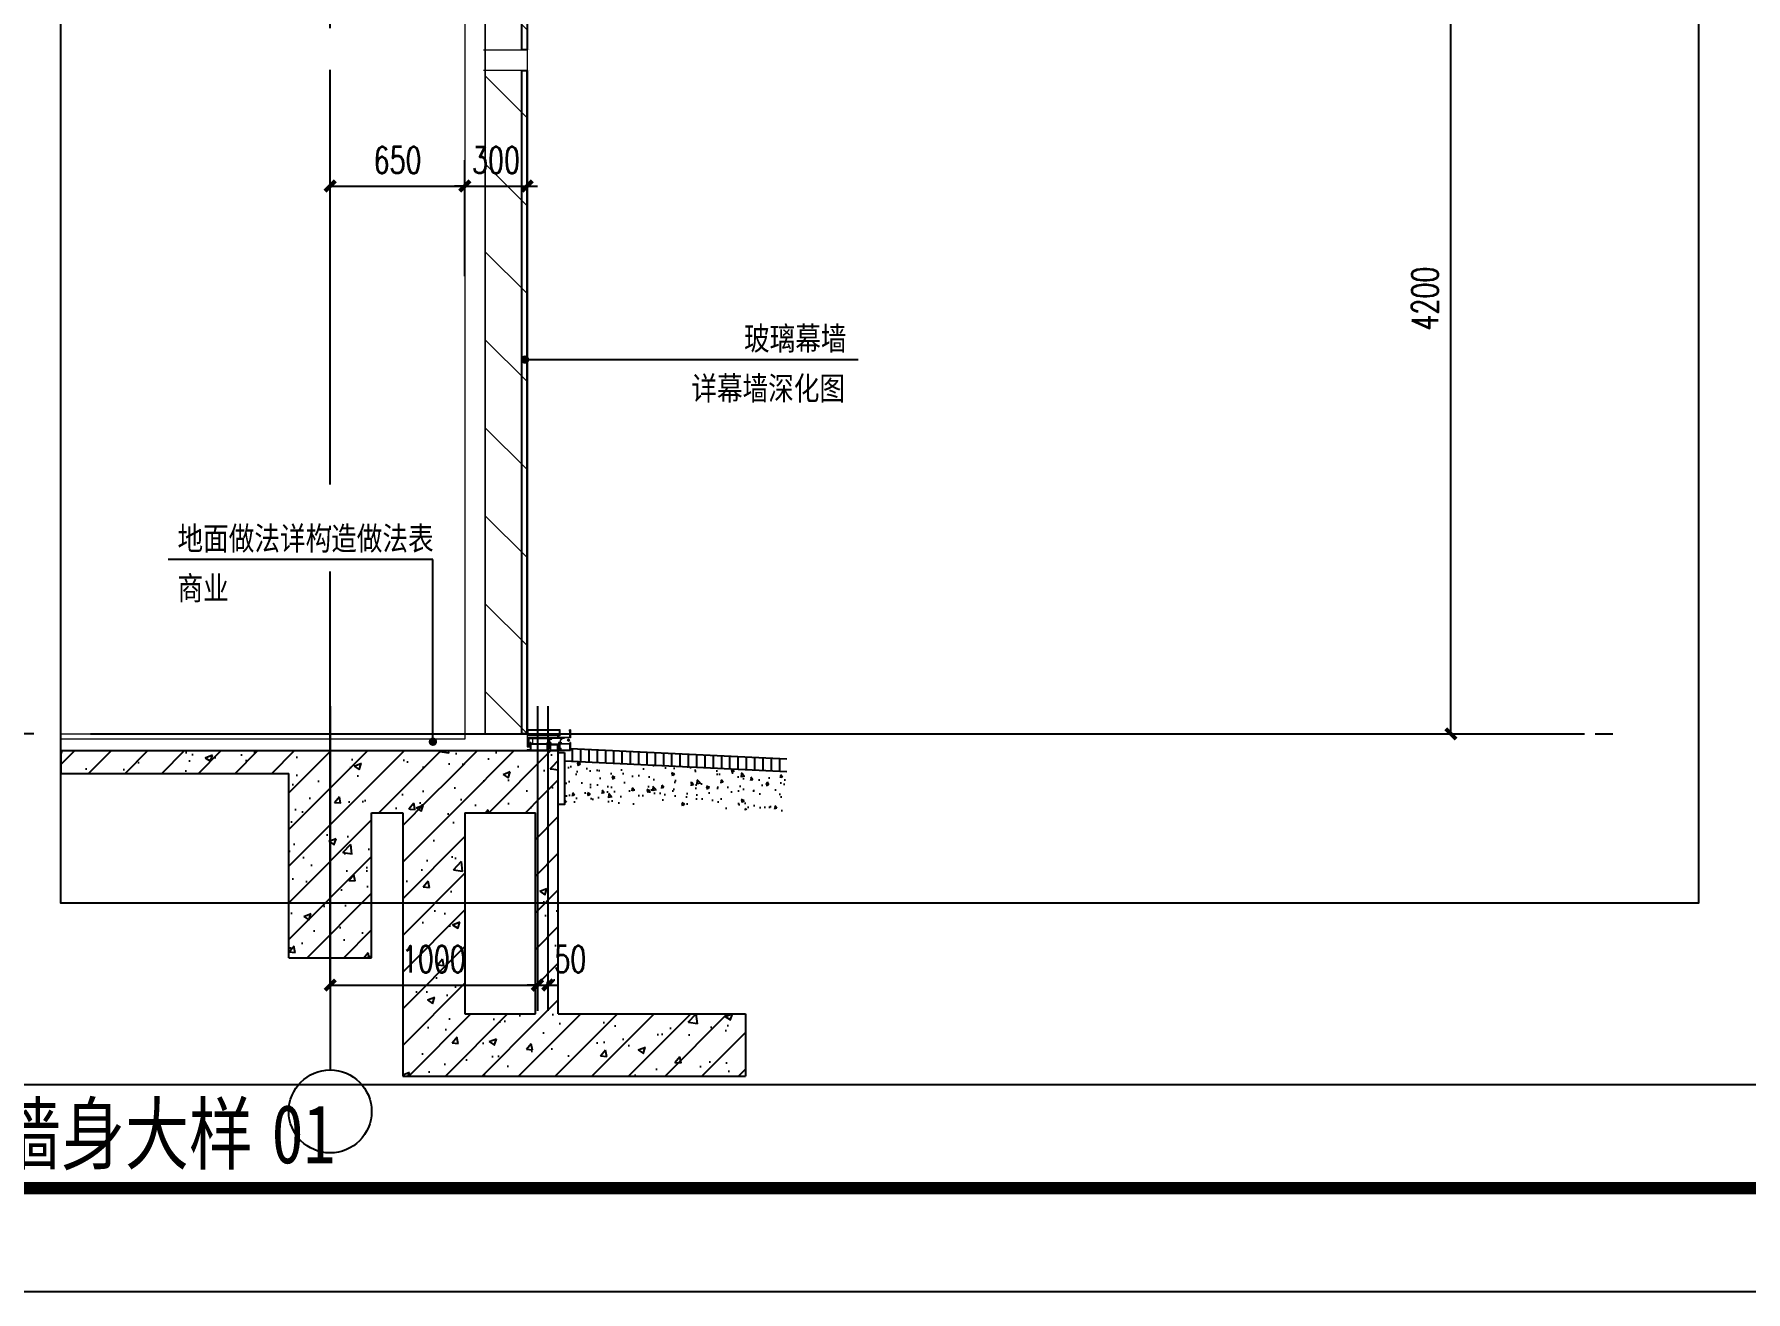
# Model space of a CAD drawing. Header units: millimetres. Extents: x 434053 to 1059003, y -2417481 to 936527.
# Drawn here: x 533379 to 541638, y -2255226 to -2249161 of the extents above; entities that cross this region are included whole.
import ezdxf
from ezdxf.enums import TextEntityAlignment as Align

# ---------------------------------------------------------------- set-up
doc = ezdxf.new("R2010")
doc.units = ezdxf.units.MM
doc.header["$LTSCALE"] = 1000
doc.header["$MEASUREMENT"] = 0
doc.linetypes.add('DOTE', pattern=[2.42, 2, -0.2, 0.02, -0.2])
doc.layers.get('Defpoints').update_dxf_attribs({"color": 6})
for name, color, linetype in [('A-ANNO-DIMS', 3, 'Continuous'), ('A-ANNO-TTLB', 7, 'Continuous'), ('A-GLAZ', 4, 'Continuous'), ('AXIS', 3, 'Continuous'), ('AXIS_TEXT', 7, 'Continuous'), ('DIM_LEAD', 3, 'Continuous'), ('DOTE', 16, 'DOTE'), ('PUB_DIM', 83, 'Continuous'), ('PUB_HATCH', 8, 'Continuous'), ('PUB_TEXT', 7, 'Continuous'), ('WALL', 5, 'Continuous'), ('建筑-立面-前可见线', 2, 'Continuous'), ('建筑-立面-后可见线', 252, 'Continuous')]:
    doc.layers.add(name, color=color, linetype=linetype)
for name, color, linetype, lineweight in [('A-DETL-0001', 4, 'Continuous', 15), ('A-GLAZ-MULL', 4, 'Continuous', 13), ('A-GLAZ-MULL-PROJ', 2, 'Continuous', 13), ('A-GLAZ-PROJ', 2, 'Continuous', 25), ('Detail Items', 7, 'Continuous', 15)]:
    doc.layers.add(name, color=color, linetype=linetype, lineweight=lineweight)
doc.styles.add('_TCH_DIM_T3', font='SIMPLEX', dxfattribs={"width": 0.705882, "bigfont": 'GBCBIG'})
doc.styles.add('COMPLEX', font='COMPLEX')
doc.styles.add('宋体', font='', dxfattribs={"width": 0.8})
doc.styles.get('宋体').set_extended_font_data('SimSun')
doc.dimstyles.new('_TCH_ARCH&&50', dxfattribs={"dimtxt": 127.5, "dimasz": 50, "dimexe": 125, "dimexo": 150, "dimgap": 61.25, "dimtad": 1, "dimdec": 0, "dimzin": 0, "dimdsep": 46, "dimtxsty": '_TCH_DIM_T3', "dimblk": 'ARCHTICK', "dimcen": 0.09, "dimclrt": 7, "dimazin": 2, "dimtfac": 1, "dimtdec": 0, "dimtix": 1, "dimtmove": 2, "dimatfit": 3, "dimfxl": 1, "dimtolj": 1, "dimtzin": 0, "dimarcsym": 0})
pattern_1 = [(45, (-1713816.56, -1462982.77), (-88.3883476, 88.3883476), []), (50, (-1713816.56, -1462982.77), (358.63009, -31.376067), [37.5, -412.5]), (355, (-1713816.56, -1462982.77), (-69.375667, 376.096067), [30, -330]), (100.4514, (-1713786.68, -1462985.4), (289.25469, 344.71977), [31.870095, -350.571056]), (46.1842, (-1713816.56, -1462882.77), (533.620524, -82.75951), [56.25, -618.75]), (96.6356, (-1713772.1, -1462889.67), (467.33135, 487.05894), [47.80514, -525.8565]), (351.1842, (-1713816.56, -1462882.77), (467.33097, 487.0593), [45, -495]), (21, (-1713766.56, -1462907.77), (298.453526, -201.309445), [37.5, -412.5]), (326, (-1713766.56, -1462907.77), (121.657666, 362.57502), [30, -330]), (71.4514, (-1713741.7, -1462924.55), (420.111314, 161.26525), [31.870095, -350.571056]), (37.5, (-1713816.56, -1462982.77), (6.079928, 166.446927), [0, -326, 0, -335, 0, -331.25]), (7.5, (-1713816.56, -1462982.77), (131.534769, 197.205856), [0, -191, 0, -318.5, 0, -126.25]), (327.5, (-1713928.06, -1462982.77), (266.911218, -11.277436), [0, -125, 0, -390, 0, -517.5]), (317.5, (-1713978.06, -1462982.77), (291.593085, 50.052491), [0, -162.5, 0, -259, 0, -367.5])]

# ---------------------------------------------------------------- blocks, each defined once
blk = doc.blocks.new('asdfdfsdh')
at = {"layer": 'A-ANNO-TTLB'}
blk.add_lwpolyline([(0, 42050), (29700, 42050), (29700, 0), (0, 0)], close=True, dxfattribs=at)
at = {"layer": 'A-ANNO-TTLB', "const_width": 60}
blk.add_lwpolyline([(500, 40800), (500, 500), (29200, 500), (29200, 40800)], close=True, dxfattribs=at)
blk = doc.blocks.new('Stack Joint_hotel1 - OPERABLE ABOVE-16952440-800 Section HOTEL WEST L6 - Callout 1')
at = {"layer": 'Detail Items'}
for points in [[(-94814.1, 30980.6), (-94813.4, 30982.3), (-94812.5, 30983.5), (-94811.5, 30984.4), (-94810.1, 30985), (-94808.6, 30985), (-94808.6, 30983.5), (-94807.1, 30983.5), (-94807.1, 30988.5), (-94808.6, 30988.5), (-94808.6, 30987), (-94810.1, 30987), (-94811.5, 30986.2), (-94812.7, 30984.9), (-94813.6, 30983.3), (-94814, 30982.2)], [(-94797.1, 30980.6), (-94797.3, 30982.2), (-94797.8, 30983.7), (-94798.6, 30985), (-94799.8, 30986.2), (-94801.1, 30987), (-94802.6, 30987), (-94802.6, 30988.5), (-94804.1, 30988.5), (-94804.1, 30983.5), (-94802.6, 30983.5), (-94802.6, 30985), (-94801.1, 30985), (-94799.7, 30984.3), (-94798.5, 30983.3), (-94797.6, 30982.1)], [(-94711.2, 30973.6), (-94710.5, 30975.3), (-94709.7, 30976.4), (-94708.6, 30977.4), (-94707.2, 30978), (-94705.7, 30978), (-94705.7, 30976.5), (-94704.2, 30976.5), (-94704.2, 30981.5), (-94705.7, 30981.5), (-94705.7, 30980), (-94707.2, 30980), (-94708.6, 30979.2), (-94709.8, 30977.9), (-94710.7, 30976.3), (-94711, 30975.2)], [(-94900, 30898.6), (-94900.2, 30900.2), (-94900.7, 30901.7), (-94901.5, 30903), (-94902.6, 30904.2), (-94904, 30905), (-94905.5, 30905), (-94905.5, 30906.5), (-94907, 30906.5), (-94907, 30901.5), (-94905.5, 30901.5), (-94905.5, 30903), (-94904, 30903), (-94902.5, 30902.3), (-94901.3, 30901.2), (-94900.5, 30900.1)], [(-94904.3, 30950), (-94900, 30950), (-94900, 30955), (-94901.3, 30954.8), (-94902.5, 30954.3), (-94903.5, 30953.5), (-94904.3, 30952.5), (-94904.8, 30951.3), (-94905, 30950)], [(-94900, 30945), (-94898.7, 30945.2), (-94897.5, 30945.7), (-94896.5, 30946.5), (-94895.7, 30947.5), (-94895.2, 30948.7), (-94895, 30950), (-94900, 30950)]]:
    blk.add_hatch(color=256, dxfattribs=at).paths.add_polyline_path(points, flags=0)
h = blk.add_hatch(dxfattribs=at)
h.set_pattern_fill('FP_30', color=256, style=0, pattern_type=2)
h.set_pattern_definition([(50, (-95018.266, 14805.4), (72.87376, -6.37607), [7.62, -83.82]), (355, (-95018.266, 14805.4), (-14.097, 76.42244), [6.096, -67.056]), (100.451, (-95012.19, 14804.87), (58.77696, 70.04687), [6.476, -71.236]), (46.184, (-95018.27, 14825.72), (108.4314, -16.81745), [11.43, -125.73]), (96.636, (-95009.23, 14824.32), (94.961, 98.9709), [9.714, -106.854]), (351.184, (-95018.27, 14825.72), (94.9623, 98.9702), [9.144, -100.584]), (21, (-95008.106, 14820.64), (60.64565, -40.90654), [7.62, -83.82]), (326, (-95008.106, 14820.64), (24.72083, 73.67493), [6.096, -67.056]), (71.451, (-95003.05, 14817.23), (85.3669, 32.76874), [6.476, -71.236]), (37.5, (-95018.266, 14805.4), (1.235525, 33.822432), [3.353, -62.89, 3.353, -64.719, -67.31]), (37.5, (-95018.266, 14805.4), (1.235525, 33.822432), [-134.315, 3.353, -63.957]), (7.5, (-95018.266, 14805.4), (26.728146, 40.07255), [3.353, -35.458, 3.353, -61.366, -25.654]), (7.5, (-95018.266, 14805.4), (26.728146, 40.07255), [-103.53, 3.353, -22.301]), (327.5, (-95040.923, 14805.4), (54.236318, -2.292117), [3.353, -22.047, 3.353, -75.895, -105.156]), (327.5, (-95040.923, 14805.4), (54.236318, -2.292117), [-104.648, 3.353, -101.803]), (317.5, (-95051.083, 14805.4), (59.25158, 10.17014), [3.353, -29.667, 3.353, -49.276, -74.676]), (317.5, (-95051.083, 14805.4), (59.25158, 10.17014), [-85.649, 3.353, -71.323])])
h.paths.add_polyline_path([(-94871.3, 30938.5), (-94859.2, 30950.6), (-94859.2, 30960.5), (-94857.5, 30960.5), (-94857.5, 30962), (-94862.5, 30962), (-94862.5, 30960.5), (-94860.7, 30960.5), (-94860.7, 30951.2), (-94871.9, 30940), (-94880.8, 30940), (-94880.8, 30938.5), (-94871.9, 30938.5)], flags=0)
blk.add_line((-94700, 30995), (-94700, 31000))
for p, q in [((-94910, 30962), (-94910, 31000)), ((-94860.9, 31000), (-94910, 31000)), ((-94907, 30997), (-94907, 30968)), ((-94863.9, 30997), (-94907, 30997)), ((-94863.9, 30997), (-94863.9, 30988.2)), ((-94851, 30988.2), (-94863.9, 30988.2)), ((-94860.9, 30992.2), (-94860.9, 31000)), ((-94860.9, 30992.2), (-94855, 30992.2)), ((-94700, 31000), (-94860, 31000)), ((-94860, 31000), (-94860, 30992.7)), ((-94860, 30992.7), (-94856, 30992.7)), ((-94860, 30987.7), (-94860, 30977.2)), ((-94860, 30987.7), (-94850.5, 30987.7)), ((-94860, 30977.2), (-94856, 30977.2)), ((-94860, 30976.7), (-94860, 30968)), ((-94860, 30976.7), (-94855, 30976.7)), ((-94847.5, 31000), (-94856, 31000)), ((-94856, 30997), (-94856, 30992.7)), ((-94850.5, 30997), (-94856, 30997)), ((-94856, 30997), (-94856, 30992.7)), ((-94850.5, 30997), (-94856, 30997)), ((-94856, 30983.7), (-94856, 30977.2)), ((-94850.5, 30983.7), (-94856, 30983.7)), ((-94855, 30992.2), (-94855, 30996.2)), ((-94855, 30996.2), (-94851, 30996.2)), ((-94855, 30976.7), (-94855, 30980.7)), ((-94855, 30980.7), (-94851, 30980.7)), ((-94851, 30996.2), (-94851, 30988.2)), ((-94851, 30980.7), (-94851, 30972.7)), ((-94850.5, 30997), (-94850.5, 30987.7)), ((-94850.5, 30983.7), (-94850.5, 30972.2)), ((-94718.5, 30997), (-94847.5, 30997)), ((-94847.5, 30997), (-94847.5, 30972.2)), ((-94814.8, 30997), (-94814.8, 30972.2)), ((-94811.8, 30962), (-94811.8, 30997)), ((-94810.1, 30987), (-94810.1, 30990)), ((-94810.1, 30990), (-94807.1, 30990)), ((-94808.6, 30987), (-94810.1, 30987)), ((-94810.1, 30985), (-94810.1, 30982)), ((-94808.6, 30985), (-94810.1, 30985)), ((-94810.1, 30982), (-94807.1, 30982)), ((-94807.1, 30988.5), (-94808.6, 30988.5)), ((-94808.6, 30988.5), (-94808.6, 30987.5)), ((-94808.6, 30983.5), (-94808.6, 30984.5)), ((-94807.1, 30983.5), (-94808.6, 30983.5)), ((-94807.1, 30990), (-94807.1, 30944)), ((-94807.1, 30990), (-94804.1, 30990)), ((-94807.1, 30988.5), (-94807.1, 30983.5)), ((-94804.1, 30944), (-94804.1, 30990)), ((-94801.1, 30990), (-94804.1, 30990)), ((-94804.1, 30988.5), (-94802.6, 30988.5)), ((-94804.1, 30988.5), (-94804.1, 30983.5)), ((-94804.1, 30983.5), (-94802.6, 30983.5)), ((-94801.1, 30982), (-94804.1, 30982)), ((-94802.6, 30988.5), (-94802.6, 30987.5)), ((-94802.6, 30987), (-94801.1, 30987)), ((-94802.6, 30985), (-94801.1, 30985)), ((-94802.6, 30983.5), (-94802.6, 30984.5)), ((-94801.1, 30987), (-94801.1, 30990)), ((-94801.1, 30985), (-94801.1, 30982)), ((-94799.8, 30997), (-94799.8, 30962)), ((-94796.8, 30997), (-94796.8, 30971)), ((-94718.5, 30971), (-94718.5, 30997)), ((-94715.5, 30962), (-94715.5, 30995)), ((-94700, 30995), (-94715.5, 30995)), ((-94700, 30983), (-94714, 30983)), ((-94714, 30981.5), (-94714, 30983)), ((-94712, 30981.5), (-94714, 30981.5)), ((-94712, 30980), (-94712, 30981.5)), ((-94710.5, 30980), (-94712, 30980)), ((-94712, 30978), (-94712, 30975)), ((-94710.5, 30978), (-94712, 30978)), ((-94712, 30975), (-94707, 30975)), ((-94709, 30981.5), (-94710.5, 30981.5)), ((-94710.5, 30981.5), (-94710.5, 30980)), ((-94710.5, 30976.5), (-94710.5, 30978)), ((-94709, 30976.5), (-94710.5, 30976.5)), ((-94709, 30981.5), (-94709, 30976.5)), ((-94708.5, 30944), (-94708.5, 30974)), ((-94708.5, 30974), (-94706.3, 30974)), ((-94707, 30981.5), (-94707, 30975)), ((-94707, 30981.5), (-94703, 30981.5)), ((-94706.3, 30974), (-94706.3, 30980.5)), ((-94706.3, 30980.5), (-94703.8, 30980.5)), ((-94703.8, 30971.5), (-94703.8, 30980.5)), ((-94700, 31000), (-94703, 31000)), ((-94703, 30981.5), (-94703, 30938.5)), ((-94700, 31000), (-94700, 31000)), ((-94700, 30933.5), (-94700, 30983)), ((-94910, 30962), (-94907, 30962)), ((-94910, 30938.5), (-94880.8, 30938.5)), ((-94910, 30900), (-94910, 30938.5)), ((-94910, 30900), (-94907, 30900)), ((-94860, 30968), (-94907, 30968)), ((-94860, 30966), (-94907, 30966)), ((-94907, 30962), (-94907, 30966)), ((-94907, 30936.5), (-94852.5, 30936.5)), ((-94907, 30936.5), (-94907, 30906.5)), ((-94904, 30908), (-94907, 30908)), ((-94907, 30906.5), (-94905.5, 30906.5)), ((-94907, 30906.5), (-94907, 30901.5)), ((-94907, 30901.5), (-94907, 30900)), ((-94907, 30901.5), (-94905.5, 30901.5)), ((-94904, 30900), (-94907, 30900)), ((-94905.5, 30950), (-94894.5, 30950)), ((-94905.5, 30906.5), (-94905.5, 30905.5)), ((-94905.5, 30905), (-94904, 30905)), ((-94905.5, 30903), (-94904, 30903)), ((-94905.5, 30901.5), (-94905.5, 30902.5)), ((-94905, 30950), (-94900, 30950)), ((-94904, 30905), (-94904, 30908)), ((-94904, 30903), (-94904, 30900)), ((-94900, 30955.5), (-94900, 30944.5)), ((-94900, 30950), (-94900, 30955)), ((-94900, 30950), (-94900, 30945)), ((-94895, 30950), (-94900, 30950)), ((-94871.9, 30940), (-94880.8, 30940)), ((-94880.8, 30940), (-94880.8, 30938.5)), ((-94880.8, 30938.5), (-94871.3, 30938.5)), ((-94860.7, 30951.2), (-94871.9, 30940)), ((-94871.3, 30938.5), (-94859.2, 30950.6)), ((-94871.3, 30938.5), (-94848.5, 30938.5)), ((-94820.3, 30940.5), (-94868.7, 30940.5)), ((-94868.7, 30940.5), (-94868.7, 30939)), ((-94868.7, 30939), (-94818.7, 30939)), ((-94864, 30964), (-94860, 30964)), ((-94864, 30959), (-94864, 30964)), ((-94861.5, 30959), (-94864, 30959)), ((-94857.5, 30962), (-94862.5, 30962)), ((-94862.5, 30962), (-94862.5, 30960.5)), ((-94862.5, 30962), (-94862.5, 30960.5)), ((-94862.5, 30962), (-94857.5, 30962)), ((-94862.5, 30960.5), (-94860.7, 30960.5)), ((-94862.5, 30960.5), (-94861.5, 30960.5)), ((-94861.5, 30960.5), (-94861.5, 30959)), ((-94860.7, 30960.5), (-94860.7, 30951.2)), ((-94860, 30964), (-94860, 30966)), ((-94860, 30929.9), (-94854, 30929.9)), ((-94860, 30929.9), (-94860, 30900)), ((-94860, 30900), (-94700, 30900)), ((-94859.2, 30950.6), (-94859.2, 30960.5)), ((-94859.2, 30960.5), (-94857.5, 30960.5)), ((-94857.5, 30960.5), (-94858.5, 30960.5)), ((-94858.5, 30960.5), (-94858.5, 30959)), ((-94858.5, 30959), (-94856, 30959)), ((-94857.5, 30960.5), (-94857.5, 30962)), ((-94857.5, 30962), (-94857.5, 30960.5)), ((-94856, 30962), (-94856, 30972.7)), ((-94851, 30972.7), (-94856, 30972.7)), ((-94856, 30959), (-94856, 30962)), ((-94854, 30927.9), (-94856, 30927.9)), ((-94856, 30927.9), (-94856, 30924.9)), ((-94856, 30924.9), (-94847, 30924.9)), ((-94845, 30922.2), (-94856, 30922.2)), ((-94856, 30922.2), (-94856, 30903)), ((-94856, 30903), (-94703, 30903)), ((-94855.5, 30925.7), (-94855.5, 30927.7)), ((-94855.5, 30927.7), (-94852.5, 30927.7)), ((-94850.5, 30925.7), (-94855.5, 30925.7)), ((-94855, 30972.2), (-94855, 30962)), ((-94855, 30972.2), (-94850.5, 30972.2)), ((-94855, 30962), (-94851, 30962)), ((-94854, 30929.9), (-94854, 30927.9)), ((-94852.5, 30927.7), (-94852.5, 30936.5)), ((-94851, 30962), (-94851, 30969.5)), ((-94851, 30969.5), (-94814.8, 30969.5)), ((-94850.5, 30930.9), (-94850.5, 30927.7)), ((-94848.5, 30930.9), (-94850.5, 30930.9)), ((-94850.5, 30927.7), (-94847.5, 30927.7)), ((-94847.5, 30925.7), (-94850.5, 30925.7)), ((-94849, 30929.9), (-94847, 30929.9)), ((-94849, 30927.9), (-94849, 30929.9)), ((-94847, 30927.9), (-94849, 30927.9)), ((-94848.5, 30938.5), (-94848.5, 30930.9)), ((-94814.8, 30972.2), (-94847.5, 30972.2)), ((-94847.5, 30927.7), (-94847.5, 30925.7)), ((-94847, 30938.5), (-94703, 30938.5)), ((-94847, 30929.9), (-94847, 30938.5)), ((-94847, 30924.9), (-94847, 30927.9)), ((-94845, 30929.9), (-94845, 30922.2)), ((-94845, 30929.9), (-94703, 30929.9)), ((-94809.1, 30945.8), (-94820.3, 30944.6)), ((-94820.3, 30944.6), (-94820.3, 30940.5)), ((-94818.7, 30943.3), (-94807.6, 30944.5)), ((-94818.7, 30939), (-94818.7, 30943.3)), ((-94807.1, 30944), (-94817.8, 30942.9)), ((-94817.8, 30938.5), (-94817.8, 30942.9)), ((-94814.8, 30962), (-94814.8, 30969.5)), ((-94814.8, 30962), (-94811.8, 30962)), ((-94814.8, 30938.5), (-94814.8, 30940)), ((-94814.8, 30940), (-94718.5, 30940)), ((-94807.6, 30966.9), (-94809.1, 30966.9)), ((-94809.1, 30966.9), (-94809.1, 30945.8)), ((-94807.6, 30944.5), (-94807.6, 30966.9)), ((-94804.1, 30944), (-94708.5, 30944)), ((-94796.8, 30962), (-94799.8, 30962)), ((-94796.8, 30971), (-94718.5, 30971)), ((-94796.8, 30968), (-94718.5, 30968)), ((-94796.8, 30968), (-94796.8, 30962)), ((-94728.5, 30964.5), (-94728.5, 30944)), ((-94718.5, 30964.5), (-94728.5, 30964.5)), ((-94718.5, 30962), (-94718.5, 30968)), ((-94718.5, 30962), (-94715.5, 30962)), ((-94718.5, 30938.5), (-94718.5, 30940)), ((-94708.5, 30964.5), (-94715.5, 30964.5)), ((-94715.5, 30940), (-94715.5, 30938.5)), ((-94715.5, 30940), (-94704.5, 30940)), ((-94704.5, 30940), (-94704.5, 30971.5)), ((-94704.5, 30971.5), (-94703.8, 30971.5)), ((-94703, 30903), (-94703, 30929.9)), ((-94700, 30900), (-94700, 30933.5))]:
    blk.add_line(p, q, dxfattribs=at)
blk.add_circle((-94900, 30950), 5, dxfattribs=at)
for start, end in [(90, 180), (270, 0)]:
    blk.add_arc((-94900, 30950), 5, start, end, dxfattribs=at)
blk = doc.blocks.new('A$C72061B28')
at = {"layer": 'PUB_HATCH'}
h = blk.add_hatch(dxfattribs=at)
h.set_pattern_fill('饰面砖', color=256, scale=20)
h.set_pattern_definition([(90, (-4499096.47, 643081.98), (-40, 2e-15), [])])
h.paths.add_polyline_path([(1820, 238.9), (1820, 288.9), (1790, 288.9), (1790, 298.9), (746.7, 248.9), (746.7, 188)])
h = blk.add_hatch(dxfattribs=at)
h.set_pattern_fill('混凝土', color=256, scale=20)
h.set_pattern_definition([(50, (-4499096.47, 643081.98), (143.4520365, -12.550427), [15, -165]), (355, (-4499096.47, 643081.98), (-27.7502667, 150.4384267), [12, -132]), (100.4514, (-4499084.51, 643080.93), (115.7018763, 137.8879084), [12.748038, -140.2284224]), (46.1842, (-4499096.47, 643121.98), (213.44821, -33.103803), [22.5, -247.5]), (96.6356, (-4499078.68, 643119.22), (186.932541, 194.823574), [19.122058, -210.3426]), (351.1842, (-4499096.47, 643121.98), (186.932389, 194.82372), [18, -198]), (21, (-4499076.47, 643111.98), (119.3814104, -80.523778), [15, -165]), (326, (-4499076.47, 643111.98), (48.6630664, 145.030009), [12, -132]), (71.4514, (-4499066.52, 643105.27), (168.0445257, 64.5060993), [12.748038, -140.2284224]), (37.5, (-4499096.47, 643081.98), (2.43197106, 66.57877077), [0, -130.4, 0, -134, 0, -132.5]), (7.5, (-4499096.47, 643081.98), (52.6139075, 78.8823424), [0, -76.4, 0, -127.4, 0, -50.5]), (327.5, (-4499141.07, 643081.98), (106.76448723, -4.51097435), [0, -50, 0, -156, 0, -207]), (317.5, (-4499161.07, 643081.98), (116.6372339, 20.0209965), [0, -65, 0, -103.6, 0, -147])])
h.paths.add_polyline_path([(1820, 38.8), (1818.9, 238.8), (746.7, 188), (741.2, -15.8), (1138.4, 18.3), (1220, 20.8)])
h.paths.add_polyline_path([(1850, 199.8), (1850, 39.7), (1850, 40.3), (1850, 200.4)])
at = {"layer": '建筑-立面-前可见线'}
blk.add_lwpolyline([(1820, 278.9), (1820, 28.9), (1850, 28.9), (1850, 278.9)], close=True, dxfattribs=at)
at = {"layer": '建筑-立面-后可见线'}
for p, q in [((1790, 298.9), (746.7, 248.9)), ((1820, 238.9), (746.7, 188))]:
    blk.add_line(p, q, dxfattribs=at)
at = {"layer": 'Detail Items', "xscale": -1, "rotation": 180}
blk.add_blockref('Stack Joint_hotel1 - OPERABLE ABOVE-16952440-800 Section HOTEL WEST L6 - Callout 1', (96700, 31288.9), dxfattribs=at)
blk = doc.blocks.new('ASDFADFGAF')
blk.add_line((0, 500), (12350, 500))
blk.add_lwpolyline([(0, 28700), (12350, 28700), (12350, 0), (0, 0)], close=True)
blk = doc.blocks.new('System Panel - G2-V25-800_BALLRM SECTION2')
at = {"layer": 'A-GLAZ'}
for p, q in [((21105.7, 4250), (21105.7, 3300)), ((21130.7, 4250), (21105.7, 4250)), ((21130.7, 3300), (21130.7, 4250)), ((21105.7, 3300), (21130.7, 3300))]:
    blk.add_line(p, q, dxfattribs=at)
at = {"layer": 'A-GLAZ-PROJ'}
for p, q in [((21105.7, 4250), (21105.6, 4250)), ((21105.6, 4250), (21105.6, 3300))]:
    blk.add_line(p, q, dxfattribs=at)
blk = doc.blocks.new('System Panel - G2-V26-800_BALLRM SECTION2')
at = {"layer": 'A-GLAZ'}
for p, q in [((21105.7, 3200), (21105.7, 0)), ((21130.7, 3200), (21105.7, 3200)), ((21130.7, 0), (21130.7, 3200)), ((21105.7, 0), (21130.7, 0))]:
    blk.add_line(p, q, dxfattribs=at)
at = {"layer": 'A-GLAZ-PROJ'}
for p, q in [((21105.6, 3200), (21105.6, 0)), ((21105.6, 0), (21105.7, 0))]:
    blk.add_line(p, q, dxfattribs=at)
blk = doc.blocks.new('System Panel - G2-V27-800_BALLRM SECTION2')
at = {"layer": 'A-GLAZ-PROJ'}
h = blk.add_hatch(color=256, dxfattribs=at)
edge = h.paths.add_edge_path()
edge.add_line((21105.1, 0), (21105.2, 0))
edge.add_line((21105.2, 0), (21105.1, 2086.9))
blk.add_line((21105.2, 0), (21105.2, 3200), dxfattribs=at)
blk = doc.blocks.new('Rectangular Mullion - 100 X 300mm CAP-4102032-800_BALLRM SECTION2')
at = {"layer": 'A-GLAZ-MULL'}
for p, q in [((21247.7, 3300), (21237.7, 3300)), ((21237.7, 3300), (21237.7, 3200)), ((21447.7, 3300), (21247.7, 3300)), ((21237.7, 3200), (21247.7, 3200)), ((21247.7, 3200), (21447.7, 3200))]:
    blk.add_line(p, q, dxfattribs=at)
at = {"layer": 'A-GLAZ-MULL-PROJ'}
for p, q in [((21237.6, 3300), (21237.7, 3300)), ((21237.7, 3200), (21237.6, 3200))]:
    blk.add_line(p, q, dxfattribs=at)
blk = doc.blocks.new('Rectangular Mullion - 100 X 300mm CAP-V29-800_BALLRM SECTION2')
at = {"layer": 'A-GLAZ-MULL-PROJ'}
for p, q in [((21095.4, 3300), (21095.6, 3300)), ((21095.6, 3200), (21095.4, 3200))]:
    blk.add_line(p, q, dxfattribs=at)
blk = doc.blocks.new('Rectangular Mullion - 100 X 300mm CAP-V30-800_BALLRM SECTION2')
at = {"layer": 'A-GLAZ-MULL-PROJ'}
for p, q in [((21095.1, 3300), (21095.2, 3300)), ((21095.2, 3200), (21095.1, 3200))]:
    blk.add_line(p, q, dxfattribs=at)
blk = doc.blocks.new('A$C56EA6F4E')
at = {"layer": 'Detail Items'}
h = blk.add_hatch(dxfattribs=at)
h.set_pattern_fill('FP_6', color=256, style=0, pattern_type=2)
h.set_pattern_definition([(45, (58467.48, 126145.95), (-212.13203, 212.13203), [])])
h.paths.add_polyline_path([(10543.1, 1199.3), (10720.1, 1199.3), (10720.1, 5449.3), (10518.6, 5449.3), (10518.6, 1199.3)])
at = {"layer": 'A-DETL-0001'}
for p, q in [((10818.5, 6199.3), (10818.5, 1199.3)), ((10720.1, 5399.3), (10720.1, 1199.3)), ((10720.1, 1199.3), (10720.1, 5399.3)), ((10518.1, 1199.3), (10720.1, 1199.3))]:
    blk.add_line(p, q, dxfattribs=at)
at = {"layer": 'A-GLAZ-MULL-PROJ'}
for name, p in [('Rectangular Mullion - 100 X 300mm CAP-V30-800_BALLRM SECTION2', (-10587.1, 1199.3)), ('Rectangular Mullion - 100 X 300mm CAP-V29-800_BALLRM SECTION2', (-10587.3, 1199.3)), ('Rectangular Mullion - 100 X 300mm CAP-V29-800_BALLRM SECTION2', (-10587.1, 1199.3)), ('Rectangular Mullion - 100 X 300mm CAP-4102032-800_BALLRM SECTION2', (-10718.9, 1199.3))]:
    blk.add_blockref(name, p, dxfattribs=at)
at = {"layer": 'A-GLAZ-PROJ'}
for name in ['System Panel - G2-V25-800_BALLRM SECTION2', 'System Panel - G2-V27-800_BALLRM SECTION2', 'System Panel - G2-V26-800_BALLRM SECTION2']:
    blk.add_blockref(name, (-10587.1, 1199.3), dxfattribs=at)
blk = doc.blocks.new('_ArchTick')
at = {"color": 0, "linetype": 'ByBlock', "const_width": 0.4}
blk.add_lwpolyline([(-0.5, -0.5), (0.5, 0.5)], dxfattribs=at)
blk = doc.blocks.new('*D1004')
at = {"layer": 'A-ANNO-DIMS', "color": 0, "lineweight": -2, "transparency": 16777216}
for p, q in [((534807.1, -2250327.2), (534807.1, -2249767.7)), ((535457.1, -2250327.2), (535457.1, -2249767.7)), ((534807.1, -2249892.7), (535457.1, -2249892.7))]:
    blk.add_line(p, q, dxfattribs=at)
at = {"layer": 'Defpoints', "color": 0, "transparency": 16777216}
for p in [(535457.1, -2249892.7), (534807.1, -2250477.2), (535457.1, -2250477.2)]:
    blk.add_point(p, dxfattribs=at)
at = {"layer": 'A-ANNO-DIMS', "color": 0, "lineweight": -2, "transparency": 16777216, "xscale": 50, "yscale": 50, "zscale": 50, "rotation": 180}
blk.add_blockref('_ArchTick', (534807.1, -2249892.7), dxfattribs=at)
at = {"layer": 'A-ANNO-DIMS', "color": 0, "lineweight": -2, "transparency": 16777216, "xscale": 50, "yscale": 50, "zscale": 50}
blk.add_blockref('_ArchTick', (535457.1, -2249892.7), dxfattribs=at)
at = {"layer": 'A-ANNO-DIMS', "color": 7, "transparency": 16777216, "insert": (535132.1, -2249767.7), "char_height": 127.5, "attachment_point": 5, "style": '_TCH_DIM_T3'}
blk.add_mtext('\\A1;650', dxfattribs=at)
blk = doc.blocks.new('*D1005')
at = {"layer": 'A-ANNO-DIMS', "color": 0, "lineweight": -2, "transparency": 16777216}
for p, q in [((535457.1, -2250327.2), (535457.1, -2249767.7)), ((535757.1, -2250327.2), (535757.1, -2249767.7)), ((535457.1, -2249892.7), (535407.1, -2249892.7)), ((535457.1, -2249892.7), (535757.1, -2249892.7)), ((535757.1, -2249892.7), (535807.1, -2249892.7))]:
    blk.add_line(p, q, dxfattribs=at)
at = {"layer": 'Defpoints', "color": 0, "transparency": 16777216}
for p in [(535757.1, -2249892.7), (535457.1, -2250477.2), (535757.1, -2250477.2)]:
    blk.add_point(p, dxfattribs=at)
at = {"layer": 'A-ANNO-DIMS', "color": 0, "lineweight": -2, "transparency": 16777216, "xscale": 50, "yscale": 50, "zscale": 50}
blk.add_blockref('_ArchTick', (535457.1, -2249892.7), dxfattribs=at)
at = {"layer": 'A-ANNO-DIMS', "color": 0, "lineweight": -2, "transparency": 16777216, "xscale": 50, "yscale": 50, "zscale": 50, "rotation": 180}
blk.add_blockref('_ArchTick', (535757.1, -2249892.7), dxfattribs=at)
at = {"layer": 'A-ANNO-DIMS', "color": 7, "transparency": 16777216, "insert": (535607.1, -2249767.7), "char_height": 127.5, "attachment_point": 5, "style": '_TCH_DIM_T3'}
blk.add_mtext('\\A1;300', dxfattribs=at)
blk = doc.blocks.new('*D2290')
at = {"layer": 'Defpoints', "color": 0, "transparency": 16777216}
for p in [(534807.1, -2252252), (535807.1, -2252252), (535807.1, -2253747)]:
    blk.add_point(p, dxfattribs=at)
at = {"layer": 'PUB_DIM', "color": 0, "lineweight": -2, "transparency": 16777216}
for p, q in [((534807.1, -2252402), (534807.1, -2253872)), ((535807.1, -2252402), (535807.1, -2253872)), ((534807.1, -2253747), (535807.1, -2253747))]:
    blk.add_line(p, q, dxfattribs=at)
at = {"layer": 'PUB_DIM', "color": 0, "lineweight": -2, "transparency": 16777216, "xscale": 50, "yscale": 50, "zscale": 50, "rotation": 180}
blk.add_blockref('_ArchTick', (534807.1, -2253747), dxfattribs=at)
at = {"layer": 'PUB_DIM', "color": 0, "lineweight": -2, "transparency": 16777216, "xscale": 50, "yscale": 50, "zscale": 50}
blk.add_blockref('_ArchTick', (535807.1, -2253747), dxfattribs=at)
at = {"layer": 'PUB_DIM', "color": 7, "transparency": 16777216, "insert": (535307.1, -2253622), "char_height": 127.5, "attachment_point": 5, "style": '_TCH_DIM_T3'}
blk.add_mtext('\\A1;1000', dxfattribs=at)
blk = doc.blocks.new('*D2291')
at = {"layer": 'Defpoints', "color": 0, "transparency": 16777216}
for p in [(535807.1, -2252252), (535857.1, -2252252), (535857.1, -2253747)]:
    blk.add_point(p, dxfattribs=at)
at = {"layer": 'PUB_DIM', "color": 0, "lineweight": -2, "transparency": 16777216}
for p, q in [((535807.1, -2252402), (535807.1, -2253872)), ((535857.1, -2252402), (535857.1, -2253872)), ((535807.1, -2253747), (535757.1, -2253747)), ((535807.1, -2253747), (535857.1, -2253747)), ((535857.1, -2253747), (535907.1, -2253747))]:
    blk.add_line(p, q, dxfattribs=at)
at = {"layer": 'PUB_DIM', "color": 0, "lineweight": -2, "transparency": 16777216, "xscale": 50, "yscale": 50, "zscale": 50}
blk.add_blockref('_ArchTick', (535807.1, -2253747), dxfattribs=at)
at = {"layer": 'PUB_DIM', "color": 0, "lineweight": -2, "transparency": 16777216, "xscale": 50, "yscale": 50, "zscale": 50, "rotation": 180}
blk.add_blockref('_ArchTick', (535857.1, -2253747), dxfattribs=at)
at = {"layer": 'PUB_DIM', "color": 7, "transparency": 16777216, "insert": (535965.4, -2253622), "char_height": 127.5, "attachment_point": 5, "style": '_TCH_DIM_T3'}
blk.add_mtext('\\A1;50', dxfattribs=at)
blk = doc.blocks.new('*D2302')
at = {"layer": 'Defpoints', "color": 0, "transparency": 16777216}
for p in [(539819.6, -2248335.7), (540215.6, -2248335.7), (539819.6, -2252535.7)]:
    blk.add_point(p, dxfattribs=at)
at = {"layer": 'PUB_DIM', "color": 0, "lineweight": -2, "transparency": 16777216}
for p, q in [((539969.6, -2248335.7), (540340.6, -2248335.7)), ((540215.6, -2252535.7), (540215.6, -2248335.7)), ((539969.6, -2252535.7), (540340.6, -2252535.7))]:
    blk.add_line(p, q, dxfattribs=at)
at = {"layer": 'PUB_DIM', "color": 0, "lineweight": -2, "transparency": 16777216, "xscale": 50, "yscale": 50, "zscale": 50}
for p, rotation in [((540215.6, -2248335.7), 90), ((540215.6, -2252535.7), 270)]:
    blk.add_blockref('_ArchTick', p, dxfattribs=dict(at, rotation=rotation))
at = {"layer": 'PUB_DIM', "color": 7, "transparency": 16777216, "insert": (540090.6, -2250435.7), "char_height": 127.5, "attachment_point": 5, "rotation": 90, "style": '_TCH_DIM_T3'}
blk.add_mtext('\\A1;4200', dxfattribs=at)
blk = doc.blocks.new('*D2307')
at = {"layer": 'Defpoints', "color": 0, "transparency": 16777216}
for p in [(533241.1, -2244535.7), (533527.6, -2244535.7), (533527.6, -2252535.7)]:
    blk.add_point(p, dxfattribs=at)
at = {"layer": 'PUB_DIM', "color": 0, "lineweight": -2, "transparency": 16777216}
for p, q in [((533377.6, -2244535.7), (533116.1, -2244535.7)), ((533241.1, -2252535.7), (533241.1, -2244535.7)), ((533377.6, -2252535.7), (533116.1, -2252535.7))]:
    blk.add_line(p, q, dxfattribs=at)
at = {"layer": 'PUB_DIM', "color": 0, "lineweight": -2, "transparency": 16777216, "xscale": 50, "yscale": 50, "zscale": 50}
for p, rotation in [((533241.1, -2244535.7), 90), ((533241.1, -2252535.7), 270)]:
    blk.add_blockref('_ArchTick', p, dxfattribs=dict(at, rotation=rotation))
at = {"layer": 'PUB_DIM', "color": 7, "transparency": 16777216, "insert": (533116.1, -2248535.7), "char_height": 127.5, "attachment_point": 5, "rotation": 90, "style": '_TCH_DIM_T3'}
blk.add_mtext('\\A1;8000', dxfattribs=at)
blk = doc.blocks.new('_AXISO')
blk.add_circle((0, 0), 0.5)
at = {"layer": 'AXIS_TEXT', "style": 'COMPLEX', "width": 1.041667}
blk.add_attdef('A', text='', height=0.56, dxfattribs=at).set_placement((-0.25, -0.28), (0.25, -0.28), align=Align.FIT)

msp = doc.modelspace()

# ---------------------------------------------------------------- hatches: boundary and pattern name
at = {"layer": 'PUB_HATCH'}
h = msp.add_hatch(dxfattribs=at)
h.set_pattern_fill('钢筋混凝土', color=256, scale=50, style=0)
h.set_pattern_definition(pattern_1)
h.paths.add_polyline_path([(533507.1, -2252725.7), (534607.1, -2252725.7), (534807.1, -2252752.3), (534807.1, -2252615.7), (533507.1, -2252615.7)])
h = msp.add_hatch(dxfattribs=at)
h.set_pattern_fill('钢筋混凝土', color=256, scale=50, style=0)
h.set_pattern_definition(pattern_1)
h.paths.add_polyline_path([(534807.1, -2252752.3), (535007.1, -2252915.7), (535157.1, -2252915.7), (535357.1, -2252815.7), (535457.1, -2252615.7), (534807.1, -2252615.7)])
h = msp.add_hatch(dxfattribs=at)
h.set_pattern_fill('钢筋混凝土', color=256, scale=50, style=0)
h.set_pattern_definition(pattern_1)
h.paths.add_polyline_path([(535357.1, -2252815.7), (535457.1, -2252915.7), (535797.1, -2252915.7), (535907.1, -2252615.7), (535457.1, -2252615.7)])
h = msp.add_hatch(dxfattribs=at)
h.set_pattern_fill('钢筋混凝土', color=256, scale=50, style=0)
h.set_pattern_definition(pattern_1)
h.paths.add_polyline_path([(535833.8, -2253985.7), (535907.1, -2253885.7), (535907.1, -2252615.7), (535797.1, -2252915.7), (535797.1, -2253885.7)])
h = msp.add_hatch(dxfattribs=at)
h.set_pattern_fill('钢筋混凝土', color=256, scale=50, style=0)
h.set_pattern_definition(pattern_1)
h.paths.add_polyline_path([(535007.1, -2253615.7), (535007.1, -2252915.7), (534807.1, -2252752.3), (534607.1, -2252725.7), (534607.1, -2253615.7)])
h = msp.add_hatch(dxfattribs=at)
h.set_pattern_fill('钢筋混凝土', color=256, scale=50, style=0)
h.set_pattern_definition(pattern_1)
h.paths.add_polyline_path([(535357.1, -2252815.7), (535157.1, -2252915.7), (535157.1, -2254185.7), (535457.1, -2253885.7), (535457.1, -2252915.7)])
h = msp.add_hatch(dxfattribs=at)
h.set_pattern_fill('钢筋混凝土', color=256, scale=50, style=0)
h.set_pattern_definition(pattern_1)
h.paths.add_polyline_path([(535457.1, -2253885.7), (535157.1, -2254185.7), (535797.1, -2254185.7), (535833.8, -2253985.7), (535797.1, -2253885.7)])
h = msp.add_hatch(dxfattribs=at)
h.set_pattern_fill('钢筋混凝土', color=256, scale=50, style=0)
h.set_pattern_definition(pattern_1)
h.paths.add_polyline_path([(535833.8, -2253985.7), (535797.1, -2254185.7), (536810.5, -2254185.7), (536810.5, -2253885.7), (535907.1, -2253885.7)])

# ---------------------------------------------------------------- linework, layer by layer
at = {"layer": 'A-DETL-0001', "color": 2}
msp.add_lwpolyline([(533507.1, -2252535.7), (535457.1, -2252535.7), (535457.1, -2252560.7), (533507.1, -2252560.7)], dxfattribs=at)
at = {"layer": 'AXIS'}
msp.add_line((534807.1, -2253556.6), (534807.1, -2254156.6), dxfattribs=at)
msp.add_lwpolyline([(533507.1, -2230335.7), (541410.3, -2230335.7), (541410.3, -2253351.7), (533507.1, -2253351.7)], close=True, dxfattribs=at)
at = {"layer": 'DIM_LEAD'}
for p, q in [((535747.5, -2250730.1), (536506.9, -2250730.1)), ((536506.9, -2250730.1), (537355, -2250730.1)), ((535302.6, -2251694.1), (534025.1, -2251694.1)), ((535302.6, -2252573.2), (535302.6, -2251694.1))]:
    msp.add_line(p, q, dxfattribs=at)
at = {"layer": 'DIM_LEAD', "const_width": 20}
for points in [[(535737.5, -2250730.1, 1), (535757.5, -2250730.1, 1)], [(535302.6, -2252583.2, 1), (535302.6, -2252563.2, 1)]]:
    msp.add_lwpolyline(points, format="xyb", close=True, dxfattribs=at)
at = {"layer": 'DOTE'}
for p, q in [((534807.1, -2253751.7), (534807.1, -2230335.7)), ((533651.1, -2252535.7), (540996.1, -2252535.7)), ((534310.1, -2252535.7), (540860.1, -2252535.7))]:
    msp.add_line(p, q, dxfattribs=at)
at = {"layer": 'WALL'}
for p, q in [((533507.1, -2252615.7), (534807.1, -2252615.7)), ((533507.1, -2252615.7), (533507.1, -2252725.7)), ((534807.1, -2252615.7), (535457.1, -2252615.7)), ((535457.1, -2252615.7), (535907.1, -2252615.7)), ((535907.1, -2253885.7), (535907.1, -2252615.7)), ((533507.1, -2252725.7), (534607.1, -2252725.7)), ((534607.1, -2253615.7), (534607.1, -2252725.7)), ((535007.1, -2253615.7), (535007.1, -2252915.7)), ((535007.1, -2252915.7), (535157.1, -2252915.7)), ((535157.1, -2252915.7), (535157.1, -2254185.7)), ((535457.1, -2252915.7), (535457.1, -2253885.7)), ((535457.1, -2252915.7), (535797.1, -2252915.7)), ((535797.1, -2253885.7), (535797.1, -2252915.7)), ((534607.1, -2253615.7), (535007.1, -2253615.7)), ((535457.1, -2253885.7), (535797.1, -2253885.7)), ((535907.1, -2253885.7), (536810.5, -2253885.7)), ((536810.5, -2253885.7), (536810.5, -2254185.7)), ((535157.1, -2254185.7), (535797.1, -2254185.7)), ((535797.1, -2254185.7), (536810.5, -2254185.7))]:
    msp.add_line(p, q, dxfattribs=at)

# ---------------------------------------------------------------- block references
at = {"rotation": 90}
msp.add_blockref('asdfdfsdh', (570850.9, -2255226.3), dxfattribs=at)
msp.add_blockref('ASDFADFGAF', (530050.9, -2254726.3))
at = {"xscale": -1}
for name, p in [('A$C56EA6F4E', (546275.6, -2253734.9)), ('A$C72061B28', (537757.1, -2252904.5))]:
    msp.add_blockref(name, p, dxfattribs=at)
at = {"layer": 'AXIS', "xscale": 400, "yscale": 400, "zscale": 400}
msp.add_blockref('_AXISO', (534807.1, -2254356.6), dxfattribs=at)

# ---------------------------------------------------------------- texts
at = {"layer": 'PUB_TEXT', "style": '宋体', "width": 0.8}
for s, p in [('玻璃幕墙', (536804.2, -2250684.5)), ('详幕墙深化图', (536550, -2250925.1)), ('地面做法详构造做法表', (534070.1, -2251649.1)), ('商业', (534070.1, -2251889.1))]:
    msp.add_text(s, height=113.29, dxfattribs=at).set_placement(p)
at = {"layer": 'PUB_TEXT', "color": 2, "style": '宋体', "width": 0.8}
for s, p in [('裙楼墙身大样', (532580.1, -2254606.5)), ('01', (534524.4, -2254606.5))]:
    msp.add_text(s, height=283.23, dxfattribs=at).set_placement(p)

# ---------------------------------------------------------------- dimensions: what is measured, and where the dimension line sits
at = {"layer": 'A-ANNO-DIMS'}
for p1, p2, picture, middle in [((534807.1, -2250477.2), (535457.1, -2250477.2), '*D1004', (535132.1, -2249767.7)), ((535457.1, -2250477.2), (535757.1, -2250477.2), '*D1005', (535607.1, -2249767.7))]:
    dim = msp.add_aligned_dim(p1=p1, p2=p2, distance=584.6, dimstyle='_TCH_ARCH&&50', dxfattribs=at)
    dim.commit()
    dim.dimension.update_dxf_attribs({"geometry": picture, "text_midpoint": middle})
at = {"layer": 'PUB_DIM'}
for p1, p2, distance, picture, middle in [((533527.6, -2252535.7), (533527.6, -2244535.7), 286.5, '*D2307', (533116.1, -2248535.7)), ((539819.6, -2252535.7), (539819.6, -2248335.7), -396, '*D2302', (540090.6, -2250435.7)), ((534807.1, -2252252), (535807.1, -2252252), -1494.9, '*D2290', (535307.1, -2253622))]:
    dim = msp.add_aligned_dim(p1=p1, p2=p2, distance=distance, dimstyle='_TCH_ARCH&&50', dxfattribs=at)
    dim.commit()
    dim.dimension.update_dxf_attribs({"geometry": picture, "text_midpoint": middle})
dim = msp.add_linear_dim(base=(535857.1, -2253747), p1=(535807.1, -2252252), p2=(535857.1, -2252252), angle=0, dimstyle='_TCH_ARCH&&50', dxfattribs=at)
dim.commit()
dim.dimension.update_dxf_attribs({"geometry": '*D2291', "text_midpoint": (535965.4, -2253622), "dimtype": 129})

doc.saveas('drawing.dxf')
